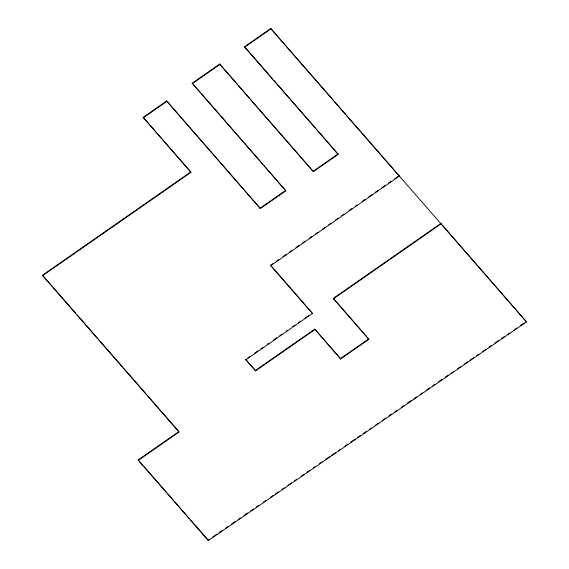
<?xml version="1.0" encoding="UTF-8"?>
<svg xmlns="http://www.w3.org/2000/svg" width="569" height="569" viewBox="0 0 569 569"><rect width="100%" height="100%" fill="white"/><g stroke="black" fill="none" stroke-linecap="round" stroke-linejoin="round"><path stroke-width="0.85" d="M314.949 329.529L255.538 370.91L255.367 370.483L314.778 329.102L340.632 358.982L368.819 339.352L333.292 298.384L440.861 223.453L526.503 321.89L208.318 540.55L138.367 460.335L179.036 432.006L42.668 275.638L190.949 172.357L143.168 117.342L166.71 100.948L260.374 208.574L285.83 190.843L264.037 165.622M285.83 190.843L192.166 83.216L219.712 64.027L313.377 171.653L338.192 154.37L316.4 129.149M338.192 154.37L244.706 47.17L244.535 46.743L270.794 28.45L399.338 176.077L270.752 265.638L312.452 313.448L245.872 359.821L255.538 370.91M143.345 117.769L166.881 101.374L166.71 100.948M192.343 83.643L219.883 64.461L219.712 64.027M244.706 47.17L270.965 28.877L270.794 28.45M42.668 275.638L42.497 275.211L190.771 171.93L155.942 131.987M260.197 208.147L285.659 190.416M313.199 171.226L338.022 153.943M270.752 265.638L270.581 265.211L272.764 263.689M276.392 261.164L278.575 259.642M282.928 256.605L285.837 254.585M289.472 252.053L291.648 250.538M296.008 247.501L298.917 245.474M302.544 242.949L304.728 241.427M309.081 238.39L311.99 236.37M315.624 233.838L317.801 232.323M322.161 229.286L325.07 227.259M328.697 224.727L330.881 223.212M335.241 220.175L338.142 218.155M341.777 215.623L343.953 214.1M349.039 210.558L351.948 208.538M355.575 206.006L357.033 204.996M362.119 201.454L365.021 199.427M368.655 196.902L372.29 194.37M375.191 192.343L378.101 190.323M381.728 187.791L385.362 185.259M388.271 183.239L391.173 181.212M394.808 178.68L399.168 175.643M247.871 357.88L250.04 356.365M254.379 353.342L257.999 350.824M260.894 348.804L263.063 347.296M267.409 344.273L268.853 343.263M273.198 340.241L276.819 337.716M279.713 335.703L281.883 334.188M286.221 331.165L287.672 330.155M292.736 326.627L294.906 325.112M298.526 322.595L300.695 321.087M305.041 318.057L308.661 315.539M333.462 298.81L441.032 223.88L440.861 223.453M138.367 460.335L138.189 459.908L178.865 431.579L147.392 395.491M340.632 358.982L340.461 358.548L368.641 338.918L333.292 298.384M208.318 540.55L208.147 540.123L209.612 539.12M212.536 537.108L216.924 534.092M219.122 532.584L222.045 530.571M225.701 528.06L227.899 526.553M231.555 524.035L235.21 521.524M238.141 519.511L240.331 518.003M243.987 515.493L247.65 512.975M250.573 510.969L253.497 508.956M256.427 506.943L258.618 505.436M263.006 502.42L265.936 500.414M270.325 497.398L273.248 495.386M275.446 493.878L278.369 491.865M282.025 489.354L284.223 487.846M287.878 485.329L291.534 482.818M294.458 480.805L296.655 479.297M301.044 476.281L303.967 474.276M306.897 472.263L309.821 470.25M313.476 467.739L314.942 466.729M319.33 463.714L322.253 461.708M325.916 459.19L329.572 456.679M331.763 455.172L335.426 452.661M338.349 450.648L340.539 449.14M344.928 446.124L347.858 444.112M350.781 442.099L355.17 439.083M357.368 437.575L360.291 435.57M363.221 433.557L366.144 431.544M369.8 429.033L371.265 428.03M375.654 425.007L378.577 423.002M382.233 420.484L385.896 417.973M388.819 415.96L391.742 413.955M394.673 411.942L396.863 410.434M401.252 407.418L404.182 405.405M407.105 403.393L411.494 400.377M413.691 398.869L416.615 396.863M420.271 394.345L422.468 392.838M426.124 390.327L429.78 387.816M432.703 385.803L434.901 384.295M438.557 381.785L442.213 379.267M445.143 377.254L448.066 375.248M450.997 373.236L453.187 371.728M457.576 368.712L460.499 366.699M464.162 364.188L467.818 361.678M470.008 360.17L473.671 357.652M476.594 355.639L478.785 354.131M482.448 351.621L486.104 349.11M489.027 347.097L491.225 345.589M494.881 343.079L498.536 340.561M501.467 338.555L504.39 336.542M508.046 334.024L509.511 333.021M513.899 330.006L516.823 327.993M520.479 325.482L524.141 322.972M270.965 28.877L526.503 321.89M244.535 46.743L272.579 78.899M273.746 80.243L315.233 127.812M219.883 64.461L313.377 171.653M192.166 83.216L200.352 92.591M201.518 93.935L219.634 114.703M220.8 116.04L243.006 141.503M244.172 142.84L262.871 164.285M166.881 101.374L260.374 208.574M143.168 117.342L154.782 130.657M270.581 265.211L312.452 313.448M314.778 329.102L340.461 358.548M255.367 370.483L245.694 359.395L245.872 359.821M42.497 275.211L52.398 286.57M53.564 287.907L75.713 313.299M76.879 314.636L99.02 340.027M100.187 341.364L122.335 366.756M123.501 368.093L146.226 394.153M138.189 459.908L142.855 465.257M144.021 466.594L166.176 491.993M167.343 493.33L189.491 518.729M190.658 520.066L208.147 540.123M368.641 338.918L368.819 339.352M190.771 171.93L190.949 172.357"/></g></svg>
